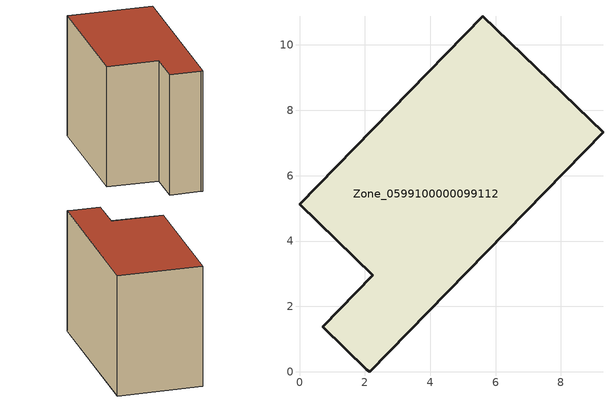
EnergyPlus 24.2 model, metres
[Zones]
Zone_0599100000099112
 floor ground (C_G): 5.61,10.88 9.29,7.34 2.15,0 2.06,0.07 0.71,1.37 2.24,2.95 0,5.12 z0
 wall outside (C_F): 2.24,2.95 0.71,1.37 2.06,0.07 2.15,0 9.29,7.34 5.61,10.88 0,5.12 2.24,2.95 z0:7.45
 roof outside (C_R): 5.61,10.88 0,5.12 2.24,2.95 0.71,1.37 2.06,0.07 2.15,0 9.29,7.34 z7.45
[BUILDING]
Pand.0599100000099112: North Axis=0; Terrain=City; Loads Convergence Tolerance Value=0.04; Temperature Convergence Tolerance Value=0.4; Solar Distribution=FullExterior; Maximum Number of Warmup Days=25; Minimum Number of Warmup Days=1
[Site:Location]
Rotterdam.The.Hague.AP_ZH_NLD Design_Conditions: Latitude=51.96; Longitude=4.45; Time Zone=1; Elevation=-4.5
[SITE:GROUNDTEMPERATURE:BUILDINGSURFACE]
18, 18, 18, 18, 18, 18, 18, 18, 18, 18, 18, 18
[MATERIAL] Thermal Absorptance=0.9; Solar Absorptance=0.7; Visible Absorptance=0.7
Name | Roughness | Thickness | Conductivity | Density | Specific Heat
G.TI.1946 | MediumSmooth | 0.15 | 1 | 540 | 1210
F.TI.1946 | Rough | 0.3 | 0.857143 | 1920 | 840
R.TI.1946 | MediumRough | 0.2 | 0.1 | 1500 | 1000
[CONSTRUCTION]
C_G: G.TI.1946
C_F: F.TI.1946
C_R: R.TI.1946
[ZONE]
Zone_0599100000099112: Type=1; Multiplier=1; Ceiling Height=Autocalculate; Volume=Autocalculate; Floor Area=autocalculate; Part of Total Floor Area=Yes
[ZONEINFILTRATION:DESIGNFLOWRATE]
Infil_Zone_0599100000099112: Zone or ZoneList or Space or SpaceList=Zone_0599100000099112; Schedule=AlwaysOn; Design Flow Rate Calculation Method=Flow/Area; Flow Rate per Floor Area=0.003; Constant Term Coefficient=1; Temperature Term Coefficient=0; Velocity Term Coefficient=0; Velocity Squared Term Coefficient=0
[HVACTEMPLATE:ZONE:IDEALLOADSAIRSYSTEM]
Zone_0599100000099112: Maximum Heating Supply Air Temperature=50; Minimum Cooling Supply Air Temperature=13; Maximum Heating Supply Air Humidity Ratio=0.0156; Minimum Cooling Supply Air Humidity Ratio=0.0077; Heating Limit=NoLimit; Cooling Limit=NoLimit; Dehumidification Control Type=ConstantSensibleHeatRatio; Cooling Sensible Heat Ratio=0.7; Dehumidification Setpoint=60; Humidification Control Type=None; Humidification Setpoint=30; Outdoor Air Method=None; Outdoor Air Flow Rate per Person=0.00944; Outdoor Air Flow Rate per Zone Floor Area=0; Outdoor Air Flow Rate per Zone=0; Demand Controlled Ventilation Type=None; Outdoor Air Economizer Type=NoEconomizer; Heat Recovery Type=None; Sensible Heat Recovery Effectiveness=0.7; Latent Heat Recovery Effectiveness=0.65
[ZONECONTROL:THERMOSTAT]
ThermostatControl_Zone_0599100000099112: Zone or ZoneList=Zone_0599100000099112; Control Type Schedule=DualSetpointControlType; Control 1=Thermostat_Zone_0599100000099112; Temperature Difference Between Cutout And Setpoint=0
[THERMOSTATSETPOINT:DUALSETPOINT]
Thermostat_Zone_0599100000099112: Heating Setpoint Temperature Schedule=HeatingSetpoint_Zone_0599100000099112; Cooling Setpoint Temperature Schedule=CoolingSetpoint_Zone_0599100000099112
[SCHEDULE:COMPACT]
HeatingSetpoint_Zone_0599100000099112: Through: 12/31, For: AllDays, Until: 24:00, 21
CoolingSetpoint_Zone_0599100000099112: Through: 12/31, For: AllDays, Until: 24:00, 24
DualSetpointControlType: Through: 12/31, For: AllDays, Until: 24:00, 4
AlwaysOn: Through: 12/31, For: AllDays, Until: 24:00, 1
